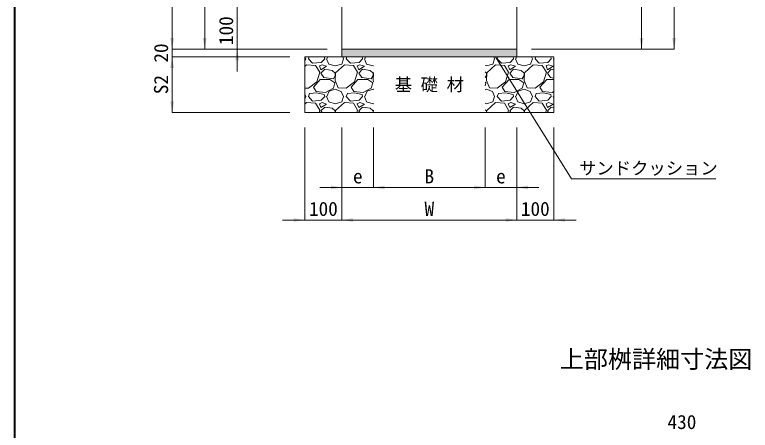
# Model space of a CAD drawing. Units: millimetres at full size. Extents: x 58559 to 106559, y -58351 to -47326.
# Drawn here: x 77567 to 79546, y -55035 to -53917 of the extents above; entities that cross this region are included whole.
import ezdxf
from ezdxf.enums import TextEntityAlignment as Align

# ---------------------------------------------------------------- set-up
doc = ezdxf.new("R2010")
doc.units = ezdxf.units.MM
doc.header["$LTSCALE"] = 50
doc.layers.add('ハッチング_モルタル', color=30, linetype='Continuous')
for name, color, linetype, lineweight in [('ハッチング_基礎', 150, 'Continuous', 9), ('図枠', 7, 'Continuous', 5), ('寸法線', 7, 'Continuous', 13), ('引出線', 4, 'Continuous', 13), ('文字', 41, 'Continuous', 13), ('本体', 2, 'Continuous', 13), ('舗装・基礎', 3, 'Continuous', 13)]:
    doc.layers.add(name, color=color, linetype=linetype, lineweight=lineweight)
doc.styles.add('ＭＳ ゴシック', font='')
doc.styles.get('ＭＳ ゴシック').set_extended_font_data('MS Gothic')

# ---------------------------------------------------------------- blocks, each defined once
blk = doc.blocks.new('filled_arrow')
at = {"color": 0, "linetype": 'Continuous', "lineweight": -2}
blk.add_solid([(7.5, 1.25), (0, 0), (7.5, -1.25)], dxfattribs=at)

msp = doc.modelspace()

# ---------------------------------------------------------------- hatches: boundary and pattern name
at = {"layer": 'ハッチング_モルタル'}
msp.add_hatch(color=256, dxfattribs=at).paths.add_polyline_path([(78917.87, -54030.07), (78917.87, -54010.07), (78447.87, -54010.07), (78447.87, -54030.07)])

# ---------------------------------------------------------------- linework, layer by layer
at = {"layer": 'ハッチング_基礎'}
for p, q in [((78347.87, -54043.01), (78350.58, -54035.44)), ((78348.1, -54030.07), (78350.58, -54035.44)), ((78357.69, -54035.44), (78359.7, -54030.07)), ((78368.86, -54047.63), (78357.69, -54035.44)), ((78401.38, -54035.44), (78392.23, -54045.6)), ((78400.36, -54030.36), (78399.18, -54030.07)), ((78401.38, -54035.44), (78400.36, -54030.36)), ((78406.46, -54035.44), (78412.55, -54049.67)), ((78407.47, -54035.44), (78409.78, -54030.07)), ((78447.1, -54049.67), (78452.18, -54035.44)), ((78449.7, -54030.07), (78452.18, -54035.44)), ((78459.29, -54035.44), (78461.3, -54030.07)), ((78470.46, -54047.63), (78459.29, -54035.44)), ((78502.98, -54035.44), (78493.83, -54045.6)), ((78501.96, -54030.36), (78500.78, -54030.07)), ((78502.98, -54035.44), (78501.96, -54030.36)), ((78508.06, -54035.44), (78514.15, -54049.67)), ((78509.07, -54035.44), (78511.38, -54030.07)), ((78853.5, -54049.67), (78858.58, -54035.44)), ((78856.1, -54030.07), (78858.58, -54035.44)), ((78865.69, -54035.44), (78867.7, -54030.07)), ((78876.86, -54047.63), (78865.69, -54035.44)), ((78909.38, -54035.44), (78900.23, -54045.6)), ((78908.36, -54030.36), (78907.18, -54030.07)), ((78909.38, -54035.44), (78908.36, -54030.36)), ((78914.46, -54035.44), (78920.55, -54049.67)), ((78915.47, -54035.44), (78917.78, -54030.07)), ((78955.1, -54049.67), (78960.18, -54035.44)), ((78957.7, -54030.07), (78960.18, -54035.44)), ((78967.29, -54035.44), (78969.3, -54030.07)), ((78978.46, -54047.63), (78967.29, -54035.44)), ((79010.98, -54035.44), (79001.83, -54045.6)), ((79009.96, -54030.36), (79008.78, -54030.07)), ((79010.98, -54035.44), (79009.96, -54030.36)), ((79016.06, -54035.44), (79017.87, -54039.68)), ((79017.07, -54035.44), (79017.87, -54033.58)), ((78352.61, -54051.7), (78347.87, -54056.02)), ((78376.99, -54053.73), (78352.61, -54051.7)), ((78392.23, -54045.6), (78368.86, -54047.63)), ((78388.17, -54072.02), (78376.99, -54053.73)), ((78394.26, -54051.7), (78387.15, -54054.75)), ((78387.15, -54054.75), (78391.22, -54064.91)), ((78391.22, -54064.91), (78406.46, -54055.76)), ((78406.46, -54055.76), (78394.26, -54051.7)), ((78412.55, -54049.67), (78429.82, -54054.75)), ((78429.82, -54054.75), (78447.1, -54049.67)), ((78454.21, -54051.7), (78430.84, -54073.03)), ((78478.59, -54053.73), (78454.21, -54051.7)), ((78493.83, -54045.6), (78470.46, -54047.63)), ((78489.77, -54072.02), (78478.59, -54053.73)), ((78495.86, -54051.7), (78488.75, -54054.75)), ((78488.75, -54054.75), (78492.82, -54064.91)), ((78492.82, -54064.91), (78508.06, -54055.76)), ((78508.06, -54055.76), (78495.86, -54051.7)), ((78514.15, -54049.67), (78531.42, -54054.75)), ((78531.42, -54054.75), (78532.87, -54054.32)), ((78832.87, -54053.76), (78836.22, -54054.75)), ((78836.22, -54054.75), (78853.5, -54049.67)), ((78860.61, -54051.7), (78837.24, -54073.03)), ((78884.99, -54053.73), (78860.61, -54051.7)), ((78900.23, -54045.6), (78876.86, -54047.63)), ((78896.17, -54072.02), (78884.99, -54053.73)), ((78902.26, -54051.7), (78895.15, -54054.75)), ((78895.15, -54054.75), (78899.22, -54064.91)), ((78899.22, -54064.91), (78914.46, -54055.76)), ((78914.46, -54055.76), (78902.26, -54051.7)), ((78920.55, -54049.67), (78937.82, -54054.75)), ((78937.82, -54054.75), (78955.1, -54049.67)), ((78962.21, -54051.7), (78938.84, -54073.03)), ((78986.59, -54053.73), (78962.21, -54051.7)), ((79001.83, -54045.6), (78978.46, -54047.63)), ((78997.77, -54072.02), (78986.59, -54053.73)), ((79003.86, -54051.7), (78996.75, -54054.75)), ((78996.75, -54054.75), (79000.82, -54064.91)), ((79000.82, -54064.91), (79016.06, -54055.76)), ((79016.06, -54055.76), (79003.86, -54051.7)), ((78380.04, -54097.42), (78388.17, -54072.02)), ((78401.38, -54063.89), (78391.22, -54074.05)), ((78391.22, -54074.05), (78399.34, -54086.24)), ((78421.7, -54066.94), (78401.38, -54063.89)), ((78429.82, -54074.05), (78421.7, -54066.94)), ((78424.74, -54089.29), (78429.82, -54080.15)), ((78430.84, -54073.03), (78429.82, -54094.37)), ((78429.82, -54080.15), (78429.82, -54074.05)), ((78481.64, -54097.42), (78489.77, -54072.02)), ((78502.98, -54063.89), (78492.82, -54074.05)), ((78492.82, -54074.05), (78500.94, -54086.24)), ((78523.3, -54066.94), (78502.98, -54063.89)), ((78531.42, -54074.05), (78523.3, -54066.94)), ((78526.34, -54089.29), (78531.42, -54080.15)), ((78532.44, -54073.03), (78531.42, -54094.37)), ((78531.42, -54080.15), (78531.42, -54074.05)), ((78532.87, -54072.64), (78532.44, -54073.03)), ((78836.22, -54074.05), (78832.87, -54071.12)), ((78832.87, -54086.18), (78836.22, -54080.15)), ((78837.24, -54073.03), (78836.22, -54094.37)), ((78836.22, -54080.15), (78836.22, -54074.05)), ((78888.04, -54097.42), (78896.17, -54072.02)), ((78909.38, -54063.89), (78899.22, -54074.05)), ((78899.22, -54074.05), (78907.34, -54086.24)), ((78929.7, -54066.94), (78909.38, -54063.89)), ((78937.82, -54074.05), (78929.7, -54066.94)), ((78932.74, -54089.29), (78937.82, -54080.15)), ((78938.84, -54073.03), (78937.82, -54094.37)), ((78937.82, -54080.15), (78937.82, -54074.05)), ((78989.64, -54097.42), (78997.77, -54072.02)), ((79010.98, -54063.89), (79000.82, -54074.05)), ((79000.82, -54074.05), (79008.94, -54086.24)), ((79017.87, -54064.92), (79010.98, -54063.89)), ((78357.69, -54114.69), (78380.04, -54097.42)), ((78370.9, -54111.64), (78389.18, -54091.32)), ((78389.18, -54091.32), (78415.6, -54091.32)), ((78399.34, -54086.24), (78424.74, -54089.29)), ((78415.6, -54091.32), (78428.81, -54100.47)), ((78428.81, -54100.47), (78424.74, -54114.69)), ((78429.82, -54094.37), (78437.95, -54113.67)), ((78459.29, -54114.69), (78481.64, -54097.42)), ((78472.5, -54111.64), (78490.78, -54091.32)), ((78490.78, -54091.32), (78517.2, -54091.32)), ((78500.94, -54086.24), (78526.34, -54089.29)), ((78517.2, -54091.32), (78530.41, -54100.47)), ((78530.41, -54100.47), (78526.34, -54114.69)), ((78531.42, -54094.37), (78532.87, -54097.81)), ((78832.87, -54098.85), (78835.21, -54100.47)), ((78835.21, -54100.47), (78832.87, -54108.64)), ((78836.22, -54094.37), (78844.35, -54113.67)), ((78865.69, -54114.69), (78888.04, -54097.42)), ((78878.9, -54111.64), (78897.18, -54091.32)), ((78897.18, -54091.32), (78923.6, -54091.32)), ((78907.34, -54086.24), (78932.74, -54089.29)), ((78923.6, -54091.32), (78936.81, -54100.47)), ((78936.81, -54100.47), (78932.74, -54114.69)), ((78937.82, -54094.37), (78945.95, -54113.67)), ((78967.29, -54114.69), (78989.64, -54097.42)), ((78980.5, -54111.64), (78998.78, -54091.32)), ((78998.78, -54091.32), (79017.87, -54091.32)), ((79008.94, -54086.24), (79017.87, -54087.31)), ((78347.87, -54114.22), (78357.69, -54114.69)), ((78378.01, -54123.83), (78370.9, -54111.64)), ((78424.74, -54114.69), (78403.41, -54125.87)), ((78407.47, -54137.04), (78413.57, -54122.82)), ((78413.57, -54122.82), (78429.82, -54117.74)), ((78429.82, -54117.74), (78446.08, -54123.83)), ((78437.95, -54113.67), (78459.29, -54114.69)), ((78479.61, -54123.83), (78472.5, -54111.64)), ((78526.34, -54114.69), (78505.01, -54125.87)), ((78509.07, -54137.04), (78515.17, -54122.82)), ((78515.17, -54122.82), (78531.42, -54117.74)), ((78531.42, -54117.74), (78532.87, -54118.28)), ((78832.87, -54118.79), (78836.22, -54117.74)), ((78836.22, -54117.74), (78852.48, -54123.83)), ((78844.35, -54113.67), (78865.69, -54114.69)), ((78886.01, -54123.83), (78878.9, -54111.64)), ((78932.74, -54114.69), (78911.41, -54125.87)), ((78915.47, -54137.04), (78921.57, -54122.82)), ((78921.57, -54122.82), (78937.82, -54117.74)), ((78937.82, -54117.74), (78954.08, -54123.83)), ((78945.95, -54113.67), (78967.29, -54114.69)), ((78987.61, -54123.83), (78980.5, -54111.64)), ((78347.87, -54131.18), (78350.58, -54137.04)), ((78347.87, -54144.61), (78350.58, -54137.04)), ((78357.69, -54137.04), (78360.74, -54128.91)), ((78368.86, -54149.23), (78357.69, -54137.04)), ((78380.04, -54126.88), (78360.74, -54128.91)), ((78403.41, -54125.87), (78378.01, -54123.83)), ((78400.36, -54131.96), (78380.04, -54126.88)), ((78401.38, -54137.04), (78392.23, -54147.2)), ((78401.38, -54137.04), (78400.36, -54131.96)), ((78406.46, -54137.04), (78412.55, -54151.27)), ((78446.08, -54123.83), (78452.18, -54137.04)), ((78447.1, -54151.27), (78452.18, -54137.04)), ((78459.29, -54137.04), (78462.34, -54128.91)), ((78470.46, -54149.23), (78459.29, -54137.04)), ((78481.64, -54126.88), (78462.34, -54128.91)), ((78505.01, -54125.87), (78479.61, -54123.83)), ((78501.96, -54131.96), (78481.64, -54126.88)), ((78502.98, -54137.04), (78493.83, -54147.2)), ((78502.98, -54137.04), (78501.96, -54131.96)), ((78508.06, -54137.04), (78514.15, -54151.27)), ((78852.48, -54123.83), (78858.58, -54137.04)), ((78853.5, -54151.27), (78858.58, -54137.04)), ((78865.69, -54137.04), (78868.74, -54128.91)), ((78876.86, -54149.23), (78865.69, -54137.04)), ((78888.04, -54126.88), (78868.74, -54128.91)), ((78911.41, -54125.87), (78886.01, -54123.83)), ((78908.36, -54131.96), (78888.04, -54126.88)), ((78909.38, -54137.04), (78900.23, -54147.2)), ((78909.38, -54137.04), (78908.36, -54131.96)), ((78914.46, -54137.04), (78920.55, -54151.27)), ((78954.08, -54123.83), (78960.18, -54137.04)), ((78955.1, -54151.27), (78960.18, -54137.04)), ((78967.29, -54137.04), (78970.34, -54128.91)), ((78978.46, -54149.23), (78967.29, -54137.04)), ((78989.64, -54126.88), (78970.34, -54128.91)), ((79013.01, -54125.87), (78987.61, -54123.83)), ((79009.96, -54131.96), (78989.64, -54126.88)), ((79010.98, -54137.04), (79001.83, -54147.2)), ((79010.98, -54137.04), (79009.96, -54131.96)), ((79017.87, -54123.32), (79013.01, -54125.87)), ((79016.06, -54137.04), (79017.87, -54141.28)), ((79017.07, -54137.04), (79017.87, -54135.18)), ((78352.61, -54153.3), (78347.87, -54157.62)), ((78376.99, -54155.33), (78352.61, -54153.3)), ((78392.23, -54147.2), (78368.86, -54149.23)), ((78388.17, -54173.62), (78376.99, -54155.33)), ((78394.26, -54153.3), (78387.15, -54156.35)), ((78387.15, -54156.35), (78391.22, -54166.51)), ((78391.22, -54166.51), (78406.46, -54157.36)), ((78406.46, -54157.36), (78394.26, -54153.3)), ((78412.55, -54151.27), (78429.82, -54156.35)), ((78429.82, -54156.35), (78447.1, -54151.27)), ((78454.21, -54153.3), (78430.84, -54174.63)), ((78478.59, -54155.33), (78454.21, -54153.3)), ((78493.83, -54147.2), (78470.46, -54149.23)), ((78489.77, -54173.62), (78478.59, -54155.33)), ((78495.86, -54153.3), (78488.75, -54156.35)), ((78488.75, -54156.35), (78492.82, -54166.51)), ((78492.82, -54166.51), (78508.06, -54157.36)), ((78508.06, -54157.36), (78495.86, -54153.3)), ((78514.15, -54151.27), (78531.42, -54156.35)), ((78531.42, -54156.35), (78532.87, -54155.92)), ((78832.87, -54155.36), (78836.22, -54156.35)), ((78836.22, -54156.35), (78853.5, -54151.27)), ((78860.61, -54153.3), (78837.24, -54174.63)), ((78884.99, -54155.33), (78860.61, -54153.3)), ((78900.23, -54147.2), (78876.86, -54149.23)), ((78896.17, -54173.62), (78884.99, -54155.33)), ((78902.26, -54153.3), (78895.15, -54156.35)), ((78895.15, -54156.35), (78899.22, -54166.51)), ((78899.22, -54166.51), (78914.46, -54157.36)), ((78914.46, -54157.36), (78902.26, -54153.3)), ((78920.55, -54151.27), (78937.82, -54156.35)), ((78937.82, -54156.35), (78955.1, -54151.27)), ((78962.21, -54153.3), (78938.84, -54174.63)), ((78986.59, -54155.33), (78962.21, -54153.3)), ((79001.83, -54147.2), (78978.46, -54149.23)), ((78997.77, -54173.62), (78986.59, -54155.33)), ((79003.86, -54153.3), (78996.75, -54156.35)), ((78996.75, -54156.35), (79000.82, -54166.51)), ((79000.82, -54166.51), (79016.06, -54157.36)), ((79016.06, -54157.36), (79003.86, -54153.3)), ((78386.1, -54180.07), (78388.17, -54173.62)), ((78401.38, -54165.49), (78391.22, -54175.65)), ((78391.22, -54175.65), (78394.16, -54180.07)), ((78421.7, -54168.54), (78401.38, -54165.49)), ((78429.82, -54175.65), (78421.7, -54168.54)), ((78429.82, -54180.07), (78429.82, -54175.65)), ((78430.84, -54174.63), (78430.58, -54180.07)), ((78487.7, -54180.07), (78489.77, -54173.62)), ((78502.98, -54165.49), (78492.82, -54175.65)), ((78492.82, -54175.65), (78495.76, -54180.07)), ((78523.3, -54168.54), (78502.98, -54165.49)), ((78531.42, -54175.65), (78523.3, -54168.54)), ((78531.42, -54180.07), (78531.42, -54175.65)), ((78532.44, -54174.63), (78532.18, -54180.07)), ((78532.87, -54174.24), (78532.44, -54174.63)), ((78836.22, -54175.65), (78832.87, -54172.72)), ((78836.22, -54180.07), (78836.22, -54175.65)), ((78837.24, -54174.63), (78836.98, -54180.07)), ((78894.1, -54180.07), (78896.17, -54173.62)), ((78909.38, -54165.49), (78899.22, -54175.65)), ((78899.22, -54175.65), (78902.16, -54180.07)), ((78929.7, -54168.54), (78909.38, -54165.49)), ((78937.82, -54175.65), (78929.7, -54168.54)), ((78937.82, -54180.07), (78937.82, -54175.65)), ((78938.84, -54174.63), (78938.58, -54180.07)), ((78995.7, -54180.07), (78997.77, -54173.62)), ((79010.98, -54165.49), (79000.82, -54175.65)), ((79000.82, -54175.65), (79003.76, -54180.07)), ((79017.87, -54166.52), (79010.98, -54165.49))]:
    msp.add_line(p, q, dxfattribs=at)
at = {"layer": '図枠', "lineweight": 40}
msp.add_line((77567.4, -56830.02), (77567.4, -49905.02), dxfattribs=at)
at = {"layer": '寸法線'}
for p, q in [((77991.04, -54010.07), (77991.04, -52480.07)), ((79341.32, -54010.07), (79341.32, -52470.07)), ((79253.82, -54010.07), (79253.82, -52560.07)), ((78078.54, -54010.07), (78078.54, -53260.07)), ((78166.04, -53850.07), (78166.04, -54070.07)), ((77991.04, -53950.07), (77991.04, -54090.07)), ((78407.87, -54010.07), (77991.04, -54010.07)), ((78407.87, -54010.07), (77991.04, -54010.07)), ((78407.87, -54010.07), (78078.54, -54010.07)), ((78407.87, -54010.07), (78166.04, -54010.07)), ((78957.87, -54010.07), (79253.82, -54010.07)), ((78957.87, -54010.07), (79341.32, -54010.07)), ((78307.87, -54030.07), (77991.04, -54030.07)), ((77991.04, -54030.07), (77991.04, -54180.07)), ((78307.87, -54030.07), (77991.04, -54030.07)), ((78307.87, -54180.07), (77991.04, -54180.07)), ((78347.87, -54220.07), (78347.87, -54469.22)), ((78447.87, -54220.07), (78447.87, -54381.72)), ((78447.87, -54220.07), (78447.87, -54469.22)), ((78447.87, -54220.07), (78447.87, -54469.22)), ((78532.87, -54220.07), (78532.87, -54381.72)), ((78532.87, -54220.07), (78532.87, -54381.72)), ((78832.87, -54220.07), (78832.87, -54381.72)), ((78832.87, -54220.07), (78832.87, -54381.72)), ((78917.87, -54220.07), (78917.87, -54381.72)), ((78917.87, -54220.07), (78917.87, -54469.22)), ((78917.87, -54220.07), (78917.87, -54469.22)), ((79017.87, -54220.07), (79017.87, -54469.22)), ((78387.87, -54381.72), (78592.87, -54381.72)), ((78532.87, -54381.72), (78832.87, -54381.72)), ((78772.87, -54381.72), (78977.87, -54381.72)), ((78507.87, -54469.22), (78287.87, -54469.22)), ((78447.87, -54469.22), (78917.87, -54469.22)), ((78857.87, -54469.22), (79077.87, -54469.22))]:
    msp.add_line(p, q, dxfattribs=at)
at = {"layer": '引出線'}
msp.add_lwpolyline([(78861.26, -54030.07), (79065.76, -54358.1), (79453.98, -54358.1)], dxfattribs=at)
at = {"layer": '本体'}
for p, q in [((78447.87, -52560.07), (78447.87, -54010.07)), ((78917.87, -52560.07), (78917.87, -54010.07)), ((78447.87, -54010.07), (78917.87, -54010.07))]:
    msp.add_line(p, q, dxfattribs=at)
at = {"layer": '舗装・基礎'}
for p, q in [((78447.87, -54010.07), (78447.87, -54030.07)), ((78917.87, -54010.07), (78917.87, -54030.07)), ((79017.87, -54030.07), (78347.87, -54030.07)), ((78347.87, -54030.07), (78347.87, -54180.07)), ((79017.87, -54030.07), (79017.87, -54180.07)), ((79017.87, -54180.07), (78347.87, -54180.07))]:
    msp.add_line(p, q, dxfattribs=at)

# ---------------------------------------------------------------- block references
at = {"layer": '寸法線', "xscale": 4, "yscale": 4}
for p, rotation in [((77991.04, -54010.07), 90), ((77991.04, -54010.07), 90), ((78078.54, -54010.07), 90), ((79253.82, -54010.07), 90), ((79341.32, -54010.07), 90), ((78166.04, -54010.07), 270), ((77991.04, -54030.07), 270), ((77991.04, -54030.07), 270), ((77991.04, -54180.07), 90), ((78447.87, -54381.72), 180), ((78832.87, -54381.72), 180), ((78832.87, -54381.72), 180), ((78347.87, -54469.22), 180), ((78917.87, -54469.22), 180), ((78917.87, -54469.22), 180)]:
    msp.add_blockref('filled_arrow', p, dxfattribs=dict(at, rotation=rotation))
for p in [(78532.87, -54381.72), (78532.87, -54381.72), (78917.87, -54381.72), (78447.87, -54469.22), (78447.87, -54469.22), (79017.87, -54469.22)]:
    msp.add_blockref('filled_arrow', p, dxfattribs=at)
at = {"layer": '引出線', "xscale": 0.16, "yscale": 0.16, "rotation": 301.9}
msp.add_blockref('filled_arrow', (78861.26, -54030.07), dxfattribs=at)

# ---------------------------------------------------------------- texts
at = {"layer": '寸法線', "style": 'ＭＳ ゴシック'}
for s, p in [('100', (78136.04, -53960.07)), ('20', (77961.04, -54020.07)), ('S2', (77961.04, -54105.07))]:
    msp.add_text(s, height=37.98, rotation=90, dxfattribs=at).set_placement(p, align=Align.MIDDLE_CENTER)
for s, p in [('B', (78682.87, -54351.72)), ('e', (78490.37, -54351.72)), ('e', (78875.37, -54351.72)), ('100', (78397.87, -54439.22)), ('W', (78682.87, -54439.22)), ('100', (78967.87, -54439.22)), ('430', (79362.44, -55012.51))]:
    msp.add_text(s, height=37.98, dxfattribs=at).set_placement(p, align=Align.MIDDLE_CENTER)
at = {"layer": '引出線', "style": 'ＭＳ ゴシック'}
msp.add_text('サンドクッション', height=34.18, dxfattribs=at).set_placement((79085.76, -54312.71), align=Align.TOP_LEFT)
at = {"layer": '文字', "style": 'ＭＳ ゴシック'}
msp.add_text('基 礎 材', height=34.18, dxfattribs=at).set_placement((78682.87, -54105.07), align=Align.MIDDLE_CENTER)
msp.add_text('上部桝詳細寸法図', height=47.47, dxfattribs=at).set_placement((79033.82, -54881.52), align=Align.BOTTOM_LEFT)

doc.saveas('drawing.dxf')
